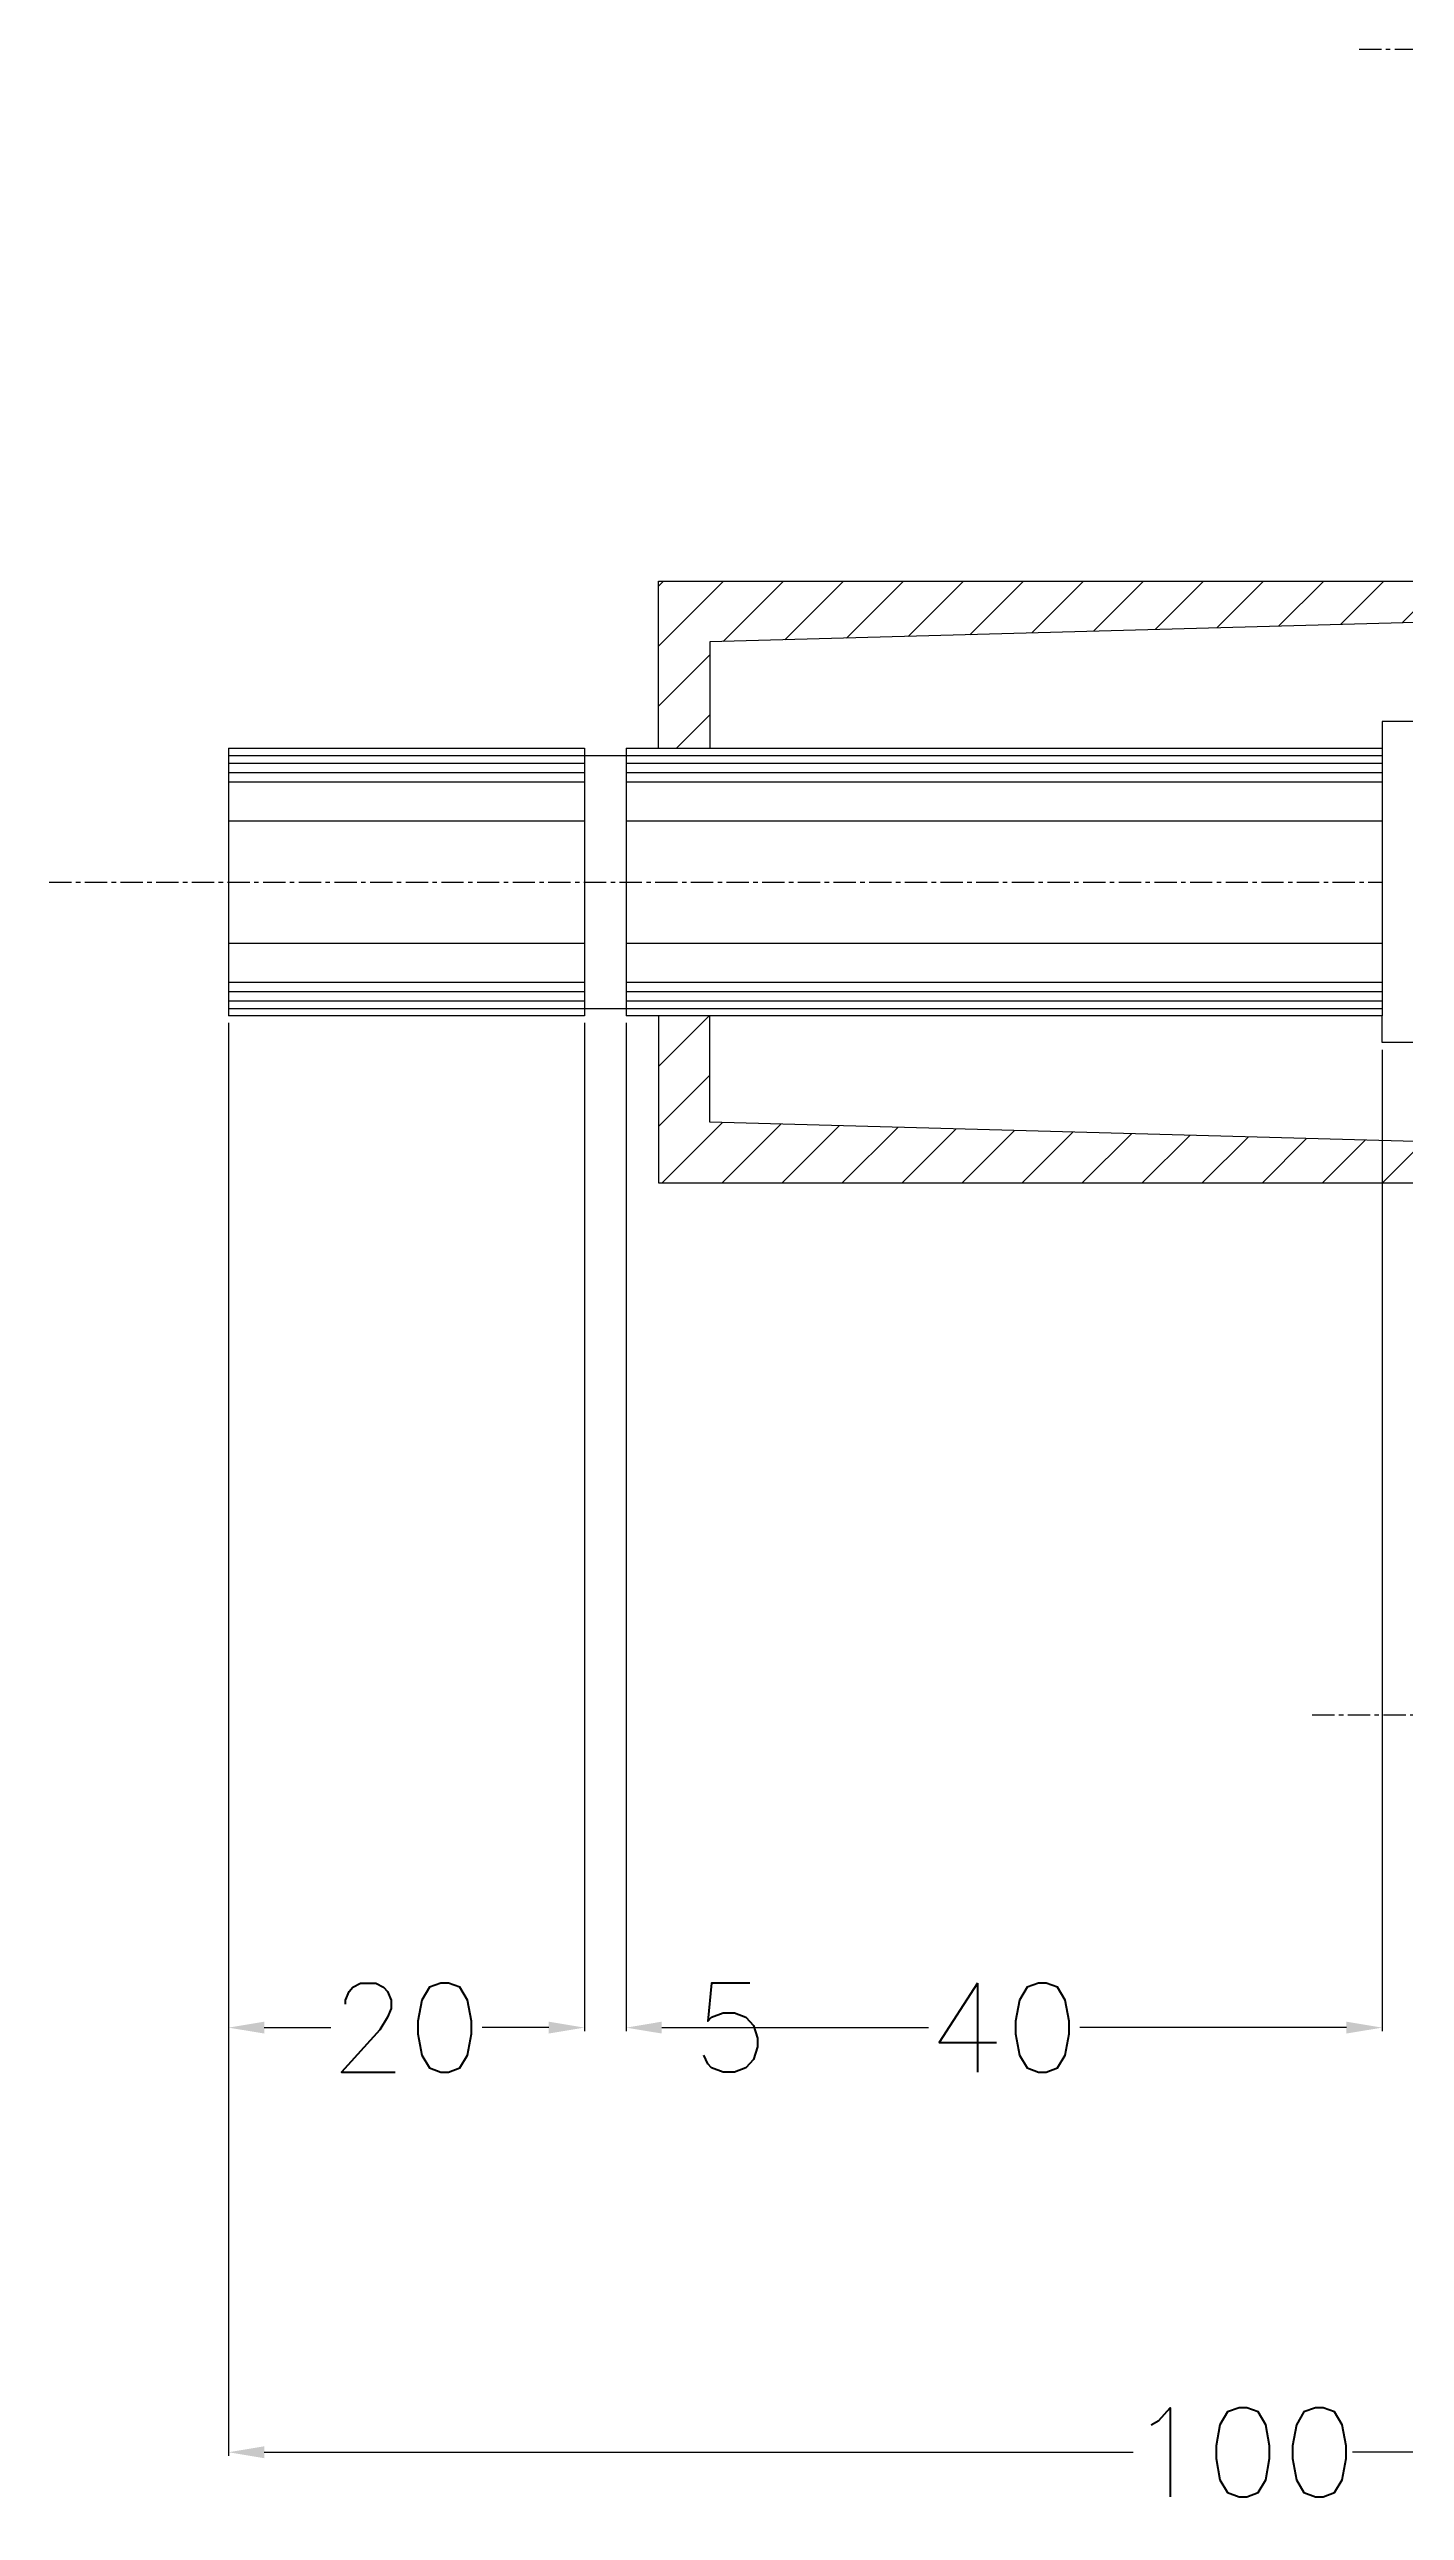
# Model space of a CAD drawing. Header units: metres. Extents: x 444 to 3227, y -3167 to -392.
# Drawn here: x 1044.6 to 1082.6, y -1955.4 to -1886.4 of the extents above; entities that cross this region are included whole.
import ezdxf

# ---------------------------------------------------------------- set-up
doc = ezdxf.new("R2010")
doc.units = ezdxf.units.M
doc.linetypes.add('CENTERX2', pattern=[4, 2.5, -0.5, 0.5, -0.5])
doc.layers.get('DEFPOINTS').update_dxf_attribs({"linetype": 'CONTINUOUS'})
doc.layers.add('BANGUNAN', color=7, linetype='CONTINUOUS')
doc.layers.add('DIMENSI', color=7, linetype='CONTINUOUS')
doc.styles.get("Standard").update_dxf_attribs({"font": 'Simplex.shx', "height": 2.5})
doc.dimstyles.new('Skala 50', dxfattribs={"dimtxt": 0.2, "dimasz": 1, "dimexe": 0.1, "dimexo": 0.2, "dimgap": 0.1, "dimtad": 3, "dimtih": 1, "dimtoh": 1, "dimlfac": 0.5, "dimzin": 0, "dimdsep": 46, "dimtxsty": 'Standard', "dimcen": 0.05, "dimclrd": 8, "dimclre": 8, "dimclrt": 10, "dimadec": 0, "dimazin": 0, "dimtfac": 1, "dimtofl": 0, "dimtmove": 0, "dimatfit": 3, "dimfxl": 1, "dimtolj": 1, "dimtzin": 0, "dimarcsym": 0})

# ---------------------------------------------------------------- blocks, each defined once
blk = doc.blocks.new('*D367')
at = {"layer": 'DEFPOINTS', "color": 0}
for p in [(1049.586, -1913.529), (1106.49, -1933.128), (1106.49, -1953.804)]:
    blk.add_point(p, dxfattribs=at)
at = {"layer": 'DIMENSI', "color": 8, "lineweight": -2}
for p, q in [((1049.586, -1913.729), (1049.586, -1953.904)), ((1106.49, -1933.328), (1106.49, -1953.904)), ((1050.586, -1953.804), (1074.962, -1953.804)), ((1105.49, -1953.804), (1081.114, -1953.804))]:
    blk.add_line(p, q, dxfattribs=at)
at = {"layer": 'DIMENSI', "color": 8}
for points in [[(1050.586, -1953.637), (1050.586, -1953.97), (1049.586, -1953.804)], [(1105.49, -1953.637), (1105.49, -1953.97), (1106.49, -1953.804)]]:
    blk.add_solid(points, dxfattribs=at)
at = {"layer": 'DIMENSI', "color": 10, "insert": (1078.038, -1953.804), "char_height": 2.5, "attachment_point": 5}
blk.add_mtext('\\A1;100', dxfattribs=at)
blk = doc.blocks.new('*D371')
at = {"layer": 'DEFPOINTS', "color": 0}
for p in [(1049.586, -1913.529), (1059.568, -1913.529), (1049.586, -1941.898)]:
    blk.add_point(p, dxfattribs=at)
at = {"layer": 'DIMENSI', "color": 8, "lineweight": -2}
for p, q in [((1049.586, -1913.729), (1049.586, -1941.998)), ((1059.568, -1913.729), (1059.568, -1941.998)), ((1050.586, -1941.898), (1052.453, -1941.898)), ((1058.568, -1941.898), (1056.701, -1941.898))]:
    blk.add_line(p, q, dxfattribs=at)
at = {"layer": 'DIMENSI', "color": 8}
for points in [[(1050.586, -1941.731), (1050.586, -1942.064), (1049.586, -1941.898)], [(1058.568, -1941.731), (1058.568, -1942.064), (1059.568, -1941.898)]]:
    blk.add_solid(points, dxfattribs=at)
at = {"layer": 'DIMENSI', "color": 10, "insert": (1054.577, -1941.898), "char_height": 2.5, "attachment_point": 5}
blk.add_mtext('\\A1;20', dxfattribs=at)
blk = doc.blocks.new('*D372')
at = {"layer": 'DEFPOINTS', "color": 0}
for p in [(1059.568, -1913.529), (1060.739, -1913.529), (1060.739, -1941.898)]:
    blk.add_point(p, dxfattribs=at)
at = {"layer": 'DIMENSI', "color": 8, "lineweight": -2}
for p, q in [((1059.568, -1913.729), (1059.568, -1941.998)), ((1060.739, -1913.729), (1060.739, -1941.998)), ((1058.568, -1941.898), (1057.568, -1941.898)), ((1061.739, -1941.898), (1062.739, -1941.898))]:
    blk.add_line(p, q, dxfattribs=at)
at = {"layer": 'DIMENSI', "color": 8}
for points in [[(1058.568, -1941.731), (1058.568, -1942.064), (1059.568, -1941.898)], [(1061.739, -1941.731), (1061.739, -1942.064), (1060.739, -1941.898)]]:
    blk.add_solid(points, dxfattribs=at)
at = {"layer": 'DIMENSI', "color": 10, "insert": (1063.672, -1941.898), "char_height": 2.5, "attachment_point": 5}
blk.add_mtext('\\A1;5', dxfattribs=at)
blk = doc.blocks.new('*D373')
at = {"layer": 'DEFPOINTS', "color": 0}
for p in [(1060.739, -1913.529), (1081.944, -1933.128), (1081.944, -1941.898)]:
    blk.add_point(p, dxfattribs=at)
at = {"layer": 'DIMENSI', "color": 8, "lineweight": -2}
for p, q in [((1060.739, -1913.729), (1060.739, -1941.998)), ((1081.944, -1933.328), (1081.944, -1941.998)), ((1061.739, -1941.898), (1069.218, -1941.898)), ((1080.944, -1941.898), (1073.465, -1941.898))]:
    blk.add_line(p, q, dxfattribs=at)
at = {"layer": 'DIMENSI', "color": 8}
for points in [[(1061.739, -1941.731), (1061.739, -1942.064), (1060.739, -1941.898)], [(1080.944, -1941.731), (1080.944, -1942.064), (1081.944, -1941.898)]]:
    blk.add_solid(points, dxfattribs=at)
at = {"layer": 'DIMENSI', "color": 10, "insert": (1071.342, -1941.898), "char_height": 2.5, "attachment_point": 5}
blk.add_mtext('\\A1;40', dxfattribs=at)
blk = doc.blocks.new('*D375')
at = {"layer": 'DEFPOINTS', "color": 0}
for p in [(1081.944, -1914.282), (1083.215, -1914.282), (1083.215, -1941.898)]:
    blk.add_point(p, dxfattribs=at)
at = {"layer": 'DIMENSI', "color": 8, "lineweight": -2}
for p, q in [((1081.944, -1914.482), (1081.944, -1941.998)), ((1083.215, -1914.482), (1083.215, -1941.998)), ((1080.944, -1941.898), (1079.944, -1941.898)), ((1084.215, -1941.898), (1085.215, -1941.898))]:
    blk.add_line(p, q, dxfattribs=at)
at = {"layer": 'DIMENSI', "color": 8}
for points in [[(1080.944, -1941.731), (1080.944, -1942.064), (1081.944, -1941.898)], [(1084.215, -1941.731), (1084.215, -1942.064), (1083.215, -1941.898)]]:
    blk.add_solid(points, dxfattribs=at)
at = {"layer": 'DIMENSI', "color": 10, "insert": (1086.148, -1941.898), "char_height": 2.5, "attachment_point": 5}
blk.add_mtext('\\A1;5', dxfattribs=at)

msp = doc.modelspace()

# ---------------------------------------------------------------- hatches: boundary and pattern name
at = {"layer": 'BANGUNAN'}
h = msp.add_hatch(dxfattribs=at)
h.set_pattern_fill('ANSI31', color=1, scale=0.375, style=0)
h.set_pattern_definition([(45, (-1722.7033, 3470.4902), (-0.841899, 0.841899), [])])
h.paths.add_polyline_path([(1083.21485, -1902.49003), (1083.21485, -1901.34111), (1061.64353, -1901.34111), (1061.64353, -1906.02861), (1063.08319, -1906.02861), (1063.08319, -1903.04522)])
h.paths.add_polyline_path([(1063.08319, -1916.51199), (1063.08319, -1913.52861), (1061.64353, -1913.52861), (1061.64353, -1918.21611), (1083.21485, -1918.21611), (1083.21485, -1917.06718)])
h.paths.add_polyline_path([(1101.1075, -1906.02861), (1101.1075, -1895.80386), (1090.5919, -1895.80386), (1090.5919, -1906.02861)])

# ---------------------------------------------------------------- linework, layer by layer
at = {"layer": 'BANGUNAN', "color": 2, "linetype": 'CENTERX2', "ltscale": 0.25}
for p, q in [((1081.29865, -1886.42886), (1091.1029, -1886.42886)), ((1044.55599, -1909.77861), (1081.9443, -1909.77861)), ((1079.98073, -1933.12836), (1091.12572, -1933.12836))]:
    msp.add_line(p, q, dxfattribs=at)
at = {"layer": 'DIMENSI', "color": 2}
for p, q in [((1061.64353, -1906.02861), (1061.64353, -1901.34111)), ((1061.64353, -1901.34111), (1083.21485, -1901.34111)), ((1083.21485, -1902.49003), (1063.08319, -1903.04522)), ((1063.08319, -1903.04522), (1063.08319, -1906.02861)), ((1083.21485, -1905.27542), (1081.9443, -1905.27542)), ((1081.9443, -1905.27542), (1081.9443, -1906.02861)), ((1049.58592, -1906.02861), (1049.58592, -1913.52861)), ((1049.58592, -1906.02861), (1059.56805, -1906.02861)), ((1059.56805, -1906.02861), (1059.56805, -1913.52861)), ((1060.73894, -1906.02861), (1060.73894, -1913.52861)), ((1060.73894, -1906.02861), (1081.9443, -1906.02861)), ((1081.9443, -1906.02861), (1081.9443, -1913.52861)), ((1049.58592, -1906.23219), (1081.9443, -1906.23219)), ((1049.58592, -1906.44682), (1059.56805, -1906.44682)), ((1049.58592, -1906.70911), (1059.56805, -1906.70911)), ((1060.73894, -1906.44682), (1081.9443, -1906.44682)), ((1060.73894, -1906.70911), (1081.9443, -1906.70911)), ((1049.58592, -1906.96611), (1059.56805, -1906.96611)), ((1060.73894, -1906.96611), (1081.9443, -1906.96611)), ((1049.58592, -1908.06213), (1059.56805, -1908.06213)), ((1060.73894, -1908.06213), (1081.9443, -1908.06213)), ((1049.58592, -1911.49508), (1059.56805, -1911.49508)), ((1060.73894, -1911.49508), (1081.9443, -1911.49508)), ((1059.56805, -1912.59111), (1049.58592, -1912.59111)), ((1049.58592, -1912.8481), (1059.56805, -1912.8481)), ((1081.9443, -1912.59111), (1060.73894, -1912.59111)), ((1060.73894, -1912.8481), (1081.9443, -1912.8481)), ((1049.58592, -1913.11039), (1059.56805, -1913.11039)), ((1049.58592, -1913.32502), (1081.9443, -1913.32502)), ((1059.56805, -1913.52861), (1049.58592, -1913.52861)), ((1060.73894, -1913.11039), (1081.9443, -1913.11039)), ((1081.9443, -1913.52861), (1060.73894, -1913.52861)), ((1061.64353, -1913.52861), (1061.64353, -1918.21611)), ((1063.08319, -1916.51199), (1063.08319, -1913.52861)), ((1081.9443, -1914.28179), (1081.9443, -1913.52861)), ((1083.21485, -1914.28179), (1081.9443, -1914.28179)), ((1083.21485, -1917.06718), (1063.08319, -1916.51199)), ((1061.64353, -1918.21611), (1083.21485, -1918.21611))]:
    msp.add_line(p, q, dxfattribs=at)

# ---------------------------------------------------------------- dimensions: what is measured, and where the dimension line sits
for base, p1, p2, text, picture, middle in [((1106.49044, -1953.80359), (1049.58592, -1913.52861), (1106.49044, -1933.12836), '100', '*D367', (1078.03818, -1953.80359)), ((1049.58592, -1941.89782), (1059.56805, -1913.52861), (1049.58592, -1913.52861), '20', '*D371', (1054.57698, -1941.89782)), ((1060.73894, -1941.89782), (1059.56805, -1913.52861), (1060.73894, -1913.52861), '5', '*D372', (1063.67228, -1941.89782)), ((1081.9443, -1941.89782), (1060.73894, -1913.52861), (1081.9443, -1933.12836), '40', '*D373', (1071.34162, -1941.89782)), ((1083.21485, -1941.89782), (1081.9443, -1914.28179), (1083.21485, -1914.28179), '5', '*D375', (1086.14819, -1941.89782))]:
    dim = msp.add_linear_dim(base=base, p1=p1, p2=p2, text=text, dimstyle='Skala 50', override={"dimtad": 0}, dxfattribs=at)
    dim.commit()
    dim.dimension.update_dxf_attribs({"geometry": picture, "text_midpoint": middle})

doc.saveas('drawing.dxf')
